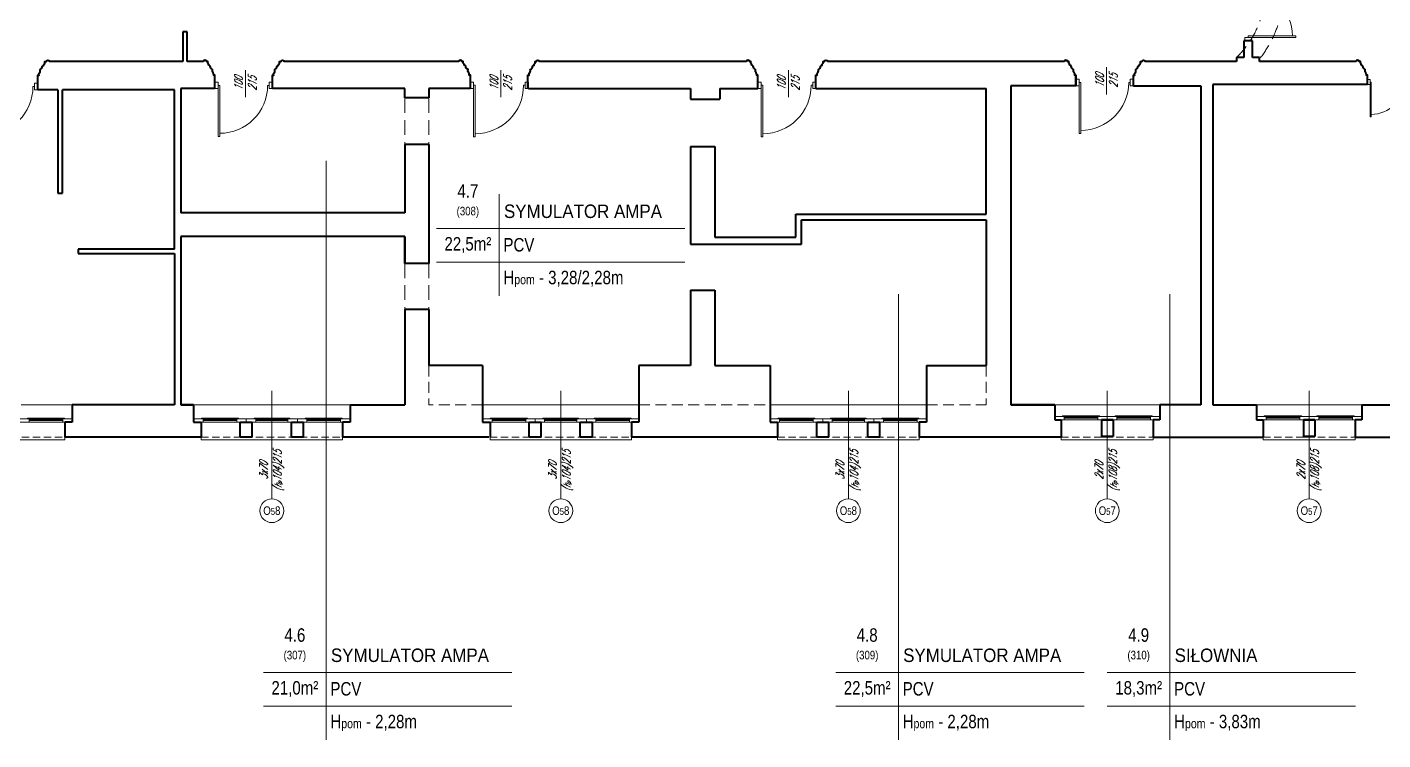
# Model space of a CAD drawing. Header units: millimetres. Extents: x -18485 to 40303, y -22087 to 35064.
# Drawn here: x 10589 to 12946, y -11297 to -10058 of the extents above; entities that cross this region are included whole.
import ezdxf

# ---------------------------------------------------------------- set-up
doc = ezdxf.new("R2010")
doc.units = ezdxf.units.MM
doc.linetypes.add('DASHED', pattern=[19.05, 12.7, -6.35])
doc.linetypes.add('DASHED2', pattern=[9.525, 6.35, -3.175])
doc.layers.get('0').update_dxf_attribs({"lineweight": 25})
for name, color, linetype, lineweight in [('03-01_okna', 5, 'Continuous', 15), ('03_drzwi', 1, 'Continuous', 0), ('04-1_widok', 251, 'Continuous', 5), ('04-2_nad', 251, 'DASHED', 5), ('05-03_opis', 10, 'Continuous', 5), ('31 piętro III - ściany', 2, 'Continuous', 35)]:
    doc.layers.add(name, color=color, linetype=linetype, lineweight=lineweight)
doc.styles.add('ariel', font='arial.ttf', dxfattribs={"width": 0.8})
doc.styles.add('ariel_wym', font='simplex.shx', dxfattribs={"width": 0.65, "oblique": 25})

# ---------------------------------------------------------------- blocks, each defined once
blk = doc.blocks.new('*U1449')
blk.add_line((0, 0.375), (0, 0.4))
at = {"ltscale": 0.8}
blk.add_lwpolyline([(-0.05, 0.4), (-0.05, 0.45), (0.05, 0.45), (0.05, 0.4)], close=True, dxfattribs=at)
blk.add_lwpolyline([(0, -0.4), (0, -0.375), (-0.8, -0.375), (-0.8, -0.4), (-0.05, -0.4), (0.05, -0.4), (0.05, -0.45), (-0.05, -0.45), (-0.05, -0.4)])
blk.add_arc((0, -0.375), 0.75, 90, 180)
blk = doc.blocks.new('*U1451')
for p, q in [((0, -0.025), (0, 0.025)), ((0, -0.675), (0, -0.7))]:
    blk.add_line(p, q)
for points in [[(0, 0.7), (0, 0.675), (0.7, 0.675), (0.7, 0.7), (0.05, 0.7), (-0.05, 0.7), (-0.05, 0.75), (0.05, 0.75), (0.05, 0.7)], [(0, -0.7), (0, -0.675), (0.7, -0.675), (0.7, -0.7), (0.05, -0.7), (-0.05, -0.7), (-0.05, -0.75), (0.05, -0.75), (0.05, -0.7)]]:
    blk.add_lwpolyline(points)
for centre, start, end in [((0, 0.675), 270, 0), ((0, -0.675), 0, 90)]:
    blk.add_arc(centre, 0.65, start, end)
blk = doc.blocks.new('*U1452')
for p, q in [((0, -0.025), (0, 0.025)), ((0, -0.675), (0, -0.7))]:
    blk.add_line(p, q)
for points in [[(0, 0.7), (0, 0.675), (-0.7, 0.675), (-0.7, 0.7), (-0.05, 0.7), (0.05, 0.7), (0.05, 0.75), (-0.05, 0.75), (-0.05, 0.7)], [(0, -0.7), (0, -0.675), (-0.7, -0.675), (-0.7, -0.7), (-0.05, -0.7), (0.05, -0.7), (0.05, -0.75), (-0.05, -0.75), (-0.05, -0.7)]]:
    blk.add_lwpolyline(points)
for centre, start, end in [((0, 0.675), 180, 270), ((0, -0.675), 90, 180)]:
    blk.add_arc(centre, 0.65, start, end)

msp = doc.modelspace()

# ---------------------------------------------------------------- linework, layer by layer
at = {"layer": '03-01_okna', "linetype": 'Continuous', "lineweight": 0}
for p, q in [((10651.1, -10741.7), (10592.6, -10741.7)), ((10592.6, -10744.7), (10651.1, -10744.7)), ((10593.6, -10737.7), (10593.6, -10741.7)), ((10650.1, -10739.7), (10593.6, -10739.7)), ((10650.1, -10740.2), (10593.6, -10740.2)), ((10650.1, -10737.7), (10650.1, -10741.7)), ((10895.1, -10741.7), (10953.6, -10741.7)), ((10953.6, -10744.7), (10895.1, -10744.7)), ((10896.1, -10737.7), (10896.1, -10741.7)), ((10896.1, -10739.7), (10952.6, -10739.7)), ((10896.1, -10740.2), (10952.6, -10740.2)), ((10952.6, -10737.7), (10952.6, -10741.7)), ((11042.6, -10741.7), (10986.6, -10741.7)), ((10986.6, -10744.7), (11042.6, -10744.7)), ((10987.6, -10737.7), (10987.6, -10741.7)), ((11041.6, -10739.7), (10987.6, -10739.7)), ((11041.6, -10740.2), (10987.6, -10740.2)), ((11041.6, -10737.7), (11041.6, -10741.7)), ((11134.1, -10741.7), (11075.6, -10741.7)), ((11075.6, -10744.7), (11134.1, -10744.7)), ((11076.6, -10737.7), (11076.6, -10741.7)), ((11133.1, -10739.7), (11076.6, -10739.7)), ((11133.1, -10740.2), (11076.6, -10740.2)), ((11133.1, -10737.7), (11133.1, -10741.7)), ((11397.4, -10741.7), (11455.9, -10741.7)), ((11455.9, -10744.7), (11397.4, -10744.7)), ((11398.4, -10737.7), (11398.4, -10741.7)), ((11398.4, -10739.7), (11454.9, -10739.7)), ((11398.4, -10740.2), (11454.9, -10740.2)), ((11454.9, -10737.7), (11454.9, -10741.7)), ((11544.9, -10741.7), (11488.9, -10741.7)), ((11488.9, -10744.7), (11544.9, -10744.7)), ((11489.9, -10737.7), (11489.9, -10741.7)), ((11543.9, -10739.7), (11489.9, -10739.7)), ((11543.9, -10740.2), (11489.9, -10740.2)), ((11543.9, -10737.7), (11543.9, -10741.7)), ((11636.4, -10741.7), (11577.9, -10741.7)), ((11577.9, -10744.7), (11636.4, -10744.7)), ((11578.9, -10737.7), (11578.9, -10741.7)), ((11635.4, -10739.7), (11578.9, -10739.7)), ((11635.4, -10740.2), (11578.9, -10740.2)), ((11635.4, -10737.7), (11635.4, -10741.7)), ((11897.4, -10741.7), (11955.9, -10741.7)), ((11955.9, -10744.7), (11897.4, -10744.7)), ((11898.4, -10737.7), (11898.4, -10741.7)), ((11898.4, -10739.7), (11954.9, -10739.7)), ((11898.4, -10740.2), (11954.9, -10740.2)), ((11954.9, -10737.7), (11954.9, -10741.7)), ((12044.9, -10741.7), (11988.9, -10741.7)), ((11988.9, -10744.7), (12044.9, -10744.7)), ((11989.9, -10737.7), (11989.9, -10741.7)), ((12043.9, -10739.7), (11989.9, -10739.7)), ((12043.9, -10740.2), (11989.9, -10740.2)), ((12043.9, -10737.7), (12043.9, -10741.7)), ((12136.4, -10741.7), (12077.9, -10741.7)), ((12077.9, -10744.7), (12136.4, -10744.7)), ((12078.9, -10737.7), (12078.9, -10741.7)), ((12135.4, -10739.7), (12078.9, -10739.7)), ((12135.4, -10740.2), (12078.9, -10740.2)), ((12135.4, -10737.7), (12135.4, -10741.7)), ((12392.1, -10737.7), (12450.6, -10737.7)), ((12450.6, -10740.7), (12392.1, -10740.7)), ((12393.1, -10733.7), (12393.1, -10737.7)), ((12393.1, -10735.7), (12449.6, -10735.7)), ((12393.1, -10736.2), (12449.6, -10736.2)), ((12449.6, -10733.7), (12449.6, -10737.7)), ((12542.1, -10737.7), (12483.6, -10737.7)), ((12483.6, -10740.7), (12542.1, -10740.7)), ((12484.6, -10733.7), (12484.6, -10737.7)), ((12541.1, -10735.7), (12484.6, -10735.7)), ((12541.1, -10736.2), (12484.6, -10736.2)), ((12541.1, -10733.7), (12541.1, -10737.7)), ((12743.1, -10737.7), (12801.6, -10737.7)), ((12801.6, -10740.7), (12743.1, -10740.7)), ((12744.1, -10733.7), (12744.1, -10737.7)), ((12744.1, -10735.7), (12800.6, -10735.7)), ((12744.1, -10736.2), (12800.6, -10736.2)), ((12800.6, -10733.7), (12800.6, -10737.7)), ((12893.1, -10737.7), (12834.6, -10737.7)), ((12834.6, -10740.7), (12893.1, -10740.7)), ((12835.6, -10733.7), (12835.6, -10737.7)), ((12892.1, -10735.7), (12835.6, -10735.7)), ((12892.1, -10736.2), (12835.6, -10736.2)), ((12892.1, -10733.7), (12892.1, -10737.7)), ((10654.6, -10770.7), (10654.6, -10775.7)), ((10891.6, -10770.7), (10891.6, -10775.7)), ((11137.6, -10770.7), (11137.6, -10775.7)), ((11393.9, -10770.7), (11393.9, -10775.7)), ((11639.9, -10770.7), (11639.9, -10775.7)), ((11893.9, -10770.7), (11893.9, -10775.7)), ((12139.9, -10770.7), (12139.9, -10775.7)), ((12387.1, -10770.7), (12387.1, -10775.7)), ((12547.1, -10770.7), (12547.1, -10775.7)), ((12738.1, -10770.7), (12738.1, -10775.7)), ((12898.1, -10770.7), (12898.1, -10775.7)), ((10408.6, -10775.7), (10654.6, -10775.7)), ((10891.6, -10775.7), (11137.6, -10775.7)), ((11393.9, -10775.7), (11639.9, -10775.7)), ((11893.9, -10775.7), (12139.9, -10775.7)), ((12387.1, -10775.7), (12547.1, -10775.7)), ((12738.1, -10775.7), (12898.1, -10775.7))]:
    msp.add_line(p, q, dxfattribs=at)
at = {"layer": '03-01_okna', "linetype": 'DASHED'}
for p, q in [((10408.6, -10770.7), (10654.6, -10770.7)), ((10891.6, -10770.7), (11137.6, -10770.7)), ((11393.9, -10770.7), (11639.9, -10770.7)), ((11893.9, -10770.7), (12139.9, -10770.7)), ((12387.1, -10770.7), (12547.1, -10770.7)), ((12738.1, -10770.7), (12898.1, -10770.7))]:
    msp.add_line(p, q, dxfattribs=at)
at = {"layer": '03-01_okna', "linetype": 'Continuous', "lineweight": 0}
for points in [[(10576.1, -10738.7), (10592.6, -10738.7), (10592.6, -10744.7), (10576.1, -10744.7)], [(10651.1, -10738.7), (10667.6, -10738.7), (10667.6, -10744.7), (10651.1, -10744.7)], [(10895.1, -10738.7), (10878.6, -10738.7), (10878.6, -10744.7), (10895.1, -10744.7)], [(10970.1, -10738.7), (10953.6, -10738.7), (10953.6, -10744.7), (10970.1, -10744.7)], [(10970.1, -10738.7), (10986.6, -10738.7), (10986.6, -10744.7), (10970.1, -10744.7)], [(11042.6, -10738.7), (11059.1, -10738.7), (11059.1, -10744.7), (11042.6, -10744.7)], [(11059.1, -10738.7), (11075.6, -10738.7), (11075.6, -10744.7), (11059.1, -10744.7)], [(11134.1, -10738.7), (11150.6, -10738.7), (11150.6, -10744.7), (11134.1, -10744.7)], [(11397.4, -10738.7), (11380.9, -10738.7), (11380.9, -10744.7), (11397.4, -10744.7)], [(11472.4, -10738.7), (11455.9, -10738.7), (11455.9, -10744.7), (11472.4, -10744.7)], [(11472.4, -10738.7), (11488.9, -10738.7), (11488.9, -10744.7), (11472.4, -10744.7)], [(11544.9, -10738.7), (11561.4, -10738.7), (11561.4, -10744.7), (11544.9, -10744.7)], [(11561.4, -10738.7), (11577.9, -10738.7), (11577.9, -10744.7), (11561.4, -10744.7)], [(11636.4, -10738.7), (11652.9, -10738.7), (11652.9, -10744.7), (11636.4, -10744.7)], [(11897.4, -10738.7), (11880.9, -10738.7), (11880.9, -10744.7), (11897.4, -10744.7)], [(11972.4, -10738.7), (11955.9, -10738.7), (11955.9, -10744.7), (11972.4, -10744.7)], [(11972.4, -10738.7), (11988.9, -10738.7), (11988.9, -10744.7), (11972.4, -10744.7)], [(12044.9, -10738.7), (12061.4, -10738.7), (12061.4, -10744.7), (12044.9, -10744.7)], [(12061.4, -10738.7), (12077.9, -10738.7), (12077.9, -10744.7), (12061.4, -10744.7)], [(12136.4, -10738.7), (12152.9, -10738.7), (12152.9, -10744.7), (12136.4, -10744.7)], [(12392.1, -10734.7), (12375.6, -10734.7), (12375.6, -10740.7), (12392.1, -10740.7)], [(12467.1, -10734.7), (12450.6, -10734.7), (12450.6, -10740.7), (12467.1, -10740.7)], [(12467.1, -10734.7), (12483.6, -10734.7), (12483.6, -10740.7), (12467.1, -10740.7)], [(12542.1, -10734.7), (12558.6, -10734.7), (12558.6, -10740.7), (12542.1, -10740.7)], [(12743.1, -10734.7), (12726.6, -10734.7), (12726.6, -10740.7), (12743.1, -10740.7)], [(12818.1, -10734.7), (12801.6, -10734.7), (12801.6, -10740.7), (12818.1, -10740.7)], [(12818.1, -10734.7), (12834.6, -10734.7), (12834.6, -10740.7), (12818.1, -10740.7)], [(12893.1, -10734.7), (12909.6, -10734.7), (12909.6, -10740.7), (12893.1, -10740.7)]]:
    msp.add_lwpolyline(points, close=True, dxfattribs=at)
for points in [[(10654.1, -10738.7), (10654.1, -10737.7), (10589.6, -10737.7), (10589.6, -10738.7)], [(10892.1, -10738.7), (10892.1, -10737.7), (10956.6, -10737.7), (10956.6, -10738.7)], [(11045.6, -10738.7), (11045.6, -10737.7), (10983.6, -10737.7), (10983.6, -10738.7)], [(11137.1, -10738.7), (11137.1, -10737.7), (11072.6, -10737.7), (11072.6, -10738.7)], [(11394.4, -10738.7), (11394.4, -10737.7), (11458.9, -10737.7), (11458.9, -10738.7)], [(11547.9, -10738.7), (11547.9, -10737.7), (11485.9, -10737.7), (11485.9, -10738.7)], [(11639.4, -10738.7), (11639.4, -10737.7), (11574.9, -10737.7), (11574.9, -10738.7)], [(11894.4, -10738.7), (11894.4, -10737.7), (11958.9, -10737.7), (11958.9, -10738.7)], [(12047.9, -10738.7), (12047.9, -10737.7), (11985.9, -10737.7), (11985.9, -10738.7)], [(12139.4, -10738.7), (12139.4, -10737.7), (12074.9, -10737.7), (12074.9, -10738.7)], [(12389.1, -10734.7), (12389.1, -10733.7), (12453.6, -10733.7), (12453.6, -10734.7)], [(12545.1, -10734.7), (12545.1, -10733.7), (12480.6, -10733.7), (12480.6, -10734.7)], [(12740.1, -10734.7), (12740.1, -10733.7), (12804.6, -10733.7), (12804.6, -10734.7)], [(12896.1, -10734.7), (12896.1, -10733.7), (12831.6, -10733.7), (12831.6, -10734.7)]]:
    msp.add_lwpolyline(points, dxfattribs=at)
at = {"layer": '04-1_widok'}
for p, q in [((10667.6, -10714.7), (10578.6, -10714.7)), ((11150.6, -10714.7), (10878.6, -10714.7)), ((11652.9, -10714.7), (11382.4, -10714.7)), ((12152.9, -10714.7), (11882.4, -10714.7)), ((12558.6, -10714.7), (12375.6, -10714.7)), ((12909.6, -10714.7), (12726.6, -10714.7))]:
    msp.add_line(p, q, dxfattribs=at)
at = {"layer": '04-2_nad', "ltscale": 2}
for p, q in [((11245.6, -10181.7), (11245.6, -10261.7)), ((11287.6, -10181.7), (11287.6, -10261.7)), ((11245.6, -10468.7), (11245.6, -10548.7)), ((11287.6, -10468.7), (11287.6, -10548.7))]:
    msp.add_line(p, q, dxfattribs=at)
for centre, radius, start, end in [((12578.5, -9993.2), 163.1, 313.8974, 46.1026), ((12580.9, -9993.2), 192.7, 322.4206, 37.5794)]:
    msp.add_arc(centre, radius, start, end, dxfattribs=at)
at = {"layer": '05-03_opis', "lineweight": 0}
for p, q in [((10968.6, -10132.6), (10968.6, -10179.8)), ((11412.6, -10132.6), (11412.6, -10179.8)), ((11912.6, -10132.6), (11912.6, -10179.8)), ((12465.6, -10127.6), (12465.6, -10174.8)), ((11014.6, -10690), (11014.6, -10878.1)), ((11516.9, -10690), (11516.9, -10878.1)), ((12016.9, -10690), (12016.9, -10878.1)), ((12467.1, -10690), (12467.1, -10878.1)), ((12818.1, -10690), (12818.1, -10878.1))]:
    msp.add_line(p, q, dxfattribs=at)
at = {"layer": '05-03_opis'}
for p, q in [((11109.1, -10290.6), (11109.1, -11297.3)), ((11409.9, -10348.4), (11409.9, -10525.2)), ((11301, -10407.9), (11732.7, -10407.9)), ((11301, -10466.3), (11732.7, -10466.3)), ((12104, -10522), (12104, -11297.3)), ((12576, -10522), (12576, -11297.3)), ((11000.2, -11180), (11431.9, -11180)), ((11995.1, -11180), (12426.8, -11180)), ((12467.1, -11180), (12898.8, -11180)), ((11000.2, -11238.4), (11431.9, -11238.4)), ((11995.1, -11238.4), (12426.8, -11238.4)), ((12467.1, -11238.4), (12898.8, -11238.4))]:
    msp.add_line(p, q, dxfattribs=at)
at = {"layer": '05-03_opis', "linetype": 'DASHED2', "ltscale": 3}
for p, q in [((11287.6, -10646.2), (11287.6, -10714.7)), ((12256.6, -10646.2), (12256.6, -10714.7)), ((11380.9, -10714.7), (11287.6, -10714.7)), ((11652.9, -10714.7), (11880.9, -10714.7)), ((12152.9, -10714.7), (12256.6, -10714.7))]:
    msp.add_line(p, q, dxfattribs=at)
at = {"layer": '05-03_opis', "lineweight": 0}
for centre in [(11014.6, -10898.7), (11516.9, -10898.7), (12016.9, -10898.7), (12467.1, -10898.7), (12818.1, -10898.7)]:
    msp.add_circle(centre, 20.7, dxfattribs=at)
at = {"layer": '31 piętro III - ściany'}
for p, q in [((10859.6, -10066.2), (10859.6, -10117.7)), ((10867.6, -10066.2), (10859.6, -10066.2)), ((10867.6, -10117.7), (10867.6, -10066.2)), ((12719.6, -10081.7), (12704.6, -10081.7)), ((12704.6, -10081.7), (12704.6, -10110.7)), ((12719.6, -10110.7), (12719.6, -10081.7)), ((12704.6, -10110.7), (12691.6, -10110.7)), ((12691.6, -10110.7), (12691.6, -10117.7)), ((12731.6, -10110.7), (12719.6, -10110.7)), ((12731.6, -10117.7), (12731.6, -10110.7)), ((10859.6, -10117.7), (10627.6, -10117.7)), ((10895.6, -10117.7), (10867.6, -10117.7)), ((11339.8, -10117.7), (11035.6, -10117.7)), ((11839.6, -10117.7), (11479.8, -10117.7)), ((12392.6, -10117.7), (11980.6, -10117.7)), ((12400.2, -10117.7), (12397.8, -10117.7)), ((12691.6, -10117.7), (12532.5, -10117.7)), ((12899.6, -10117.7), (12731.6, -10117.7)), ((12412.6, -10141.5), (12412.6, -10159.7)), ((12650.6, -10157.7), (12650.6, -10714.7)), ((12919.6, -10157.7), (12650.6, -10157.7)), ((10642.6, -10166.7), (10607.6, -10166.7)), ((10642.6, -10166.7), (10642.6, -10346.7)), ((10845.6, -10166.7), (10650.6, -10166.7)), ((10845.6, -10166.7), (10650.6, -10166.7)), ((10650.6, -10346.7), (10650.6, -10166.7)), ((10845.6, -10443.7), (10845.6, -10166.7)), ((10915.6, -10164.7), (10856.6, -10164.7)), ((10856.6, -10164.7), (10856.6, -10380.7)), ((11245.6, -10164.7), (11015.6, -10164.7)), ((11245.6, -10180.7), (11245.6, -10164.7)), ((11287.6, -10180.7), (11245.6, -10180.7)), ((11287.6, -10164.7), (11287.6, -10180.7)), ((11359.6, -10164.7), (11287.6, -10164.7)), ((11287.6, -10164.7), (11287.6, -10180.7)), ((11460.6, -10164.7), (11742.6, -10164.7)), ((11742.6, -10164.7), (11742.6, -10183.2)), ((11742.6, -10164.7), (11742.6, -10183.2)), ((11793.6, -10164.7), (11793.6, -10183.2)), ((11793.6, -10164.7), (11859.6, -10164.7)), ((11960.6, -10164.7), (12256.6, -10164.7)), ((12256.6, -10383.2), (12256.6, -10164.7)), ((12412.6, -10159.7), (12299.6, -10159.7)), ((12299.6, -10159.7), (12299.6, -10714.7)), ((12512.6, -10159.7), (12629.6, -10159.7)), ((12629.6, -10159.7), (12629.6, -10714.7)), ((11742.6, -10183.2), (11793.6, -10183.2)), ((11287.6, -10261.7), (11245.6, -10261.7)), ((11245.6, -10261.7), (11245.6, -10380.7)), ((11287.6, -10261.7), (11287.6, -10468.7)), ((11742.6, -10265.2), (11742.6, -10435.2)), ((11742.6, -10265.2), (11784.6, -10265.2)), ((11742.6, -10265.2), (11784.6, -10265.2)), ((11784.6, -10265.2), (11784.6, -10423.2)), ((10642.6, -10346.7), (10650.6, -10346.7)), ((11245.6, -10380.7), (10856.6, -10380.7)), ((11925.6, -10423.2), (11925.6, -10383.2)), ((11925.6, -10383.2), (12256.6, -10383.2)), ((11935.6, -10435.2), (11935.6, -10393.2)), ((11935.6, -10435.2), (11935.6, -10393.2)), ((11935.6, -10393.2), (12256.6, -10393.2)), ((12256.6, -10393.2), (12256.6, -10646.2)), ((11245.6, -10421.7), (10856.6, -10421.7)), ((10856.6, -10421.7), (10856.6, -10714.7)), ((11245.6, -10421.7), (11245.6, -10468.7)), ((11245.6, -10468.7), (11245.6, -10421.7)), ((11742.6, -10435.2), (11935.6, -10435.2)), ((11784.6, -10423.2), (11925.6, -10423.2)), ((10845.6, -10443.7), (10677.6, -10443.7)), ((10677.6, -10443.7), (10677.6, -10451.7)), ((10677.6, -10451.7), (10845.6, -10451.7)), ((10845.6, -10451.7), (10845.6, -10714.7)), ((11287.6, -10468.7), (11245.6, -10468.7)), ((11742.6, -10515.2), (11784.6, -10515.2)), ((11742.6, -10515.2), (11742.6, -10646.2)), ((11784.6, -10515.2), (11784.6, -10646.2)), ((11287.6, -10548.7), (11245.6, -10548.7)), ((11245.6, -10548.7), (11245.6, -10714.7)), ((11287.6, -10548.7), (11287.6, -10646.2)), ((11380.9, -10646.2), (11287.6, -10646.2)), ((11380.9, -10646.2), (11380.9, -10744.7)), ((11742.6, -10646.2), (11652.9, -10646.2)), ((11652.9, -10646.2), (11652.9, -10744.7)), ((11784.6, -10646.2), (11880.9, -10646.2)), ((11880.9, -10646.2), (11880.9, -10744.7)), ((12152.9, -10646.2), (12152.9, -10744.7)), ((12152.9, -10646.2), (12256.6, -10646.2)), ((10667.6, -10714.7), (10667.6, -10744.7)), ((10845.6, -10714.7), (10667.6, -10714.7)), ((10878.6, -10714.7), (10856.6, -10714.7)), ((10856.6, -10714.7), (10878.6, -10714.7)), ((10878.6, -10714.7), (10878.6, -10744.7)), ((11150.6, -10714.7), (11150.6, -10744.7)), ((11150.6, -10714.7), (11245.6, -10714.7)), ((12375.6, -10714.7), (12299.6, -10714.7)), ((12299.6, -10714.7), (12375.6, -10714.7)), ((12375.6, -10714.7), (12375.6, -10740.7)), ((12629.6, -10714.7), (12558.6, -10714.7)), ((12558.6, -10714.7), (12558.6, -10740.7)), ((12650.6, -10714.7), (12726.6, -10714.7)), ((12726.6, -10714.7), (12726.6, -10740.7)), ((12909.6, -10714.7), (13060.6, -10714.7)), ((12909.6, -10714.7), (12909.6, -10740.7)), ((10667.6, -10744.7), (10654.6, -10744.7)), ((10654.6, -10744.7), (10654.6, -10770.7)), ((10878.6, -10744.7), (10891.6, -10744.7)), ((10891.6, -10744.7), (10891.6, -10770.7)), ((10959.6, -10770.7), (10959.6, -10744.7)), ((10959.6, -10744.7), (10980.6, -10744.7)), ((10980.6, -10770.7), (10980.6, -10744.7)), ((11048.6, -10770.7), (11048.6, -10744.7)), ((11048.6, -10744.7), (11069.6, -10744.7)), ((11069.6, -10770.7), (11069.6, -10744.7)), ((11150.6, -10744.7), (11137.6, -10744.7)), ((11137.6, -10744.7), (11137.6, -10770.7)), ((11380.9, -10744.7), (11393.9, -10744.7)), ((11393.9, -10744.7), (11393.9, -10770.7)), ((11461.9, -10770.7), (11461.9, -10744.7)), ((11461.9, -10744.7), (11482.9, -10744.7)), ((11482.9, -10770.7), (11482.9, -10744.7)), ((11550.9, -10770.7), (11550.9, -10744.7)), ((11550.9, -10744.7), (11571.9, -10744.7)), ((11571.9, -10770.7), (11571.9, -10744.7)), ((11652.9, -10744.7), (11639.9, -10744.7)), ((11639.9, -10744.7), (11639.9, -10770.7)), ((11880.9, -10744.7), (11893.9, -10744.7)), ((11893.9, -10744.7), (11893.9, -10770.7)), ((11961.9, -10770.7), (11961.9, -10744.7)), ((11961.9, -10744.7), (11982.9, -10744.7)), ((11982.9, -10770.7), (11982.9, -10744.7)), ((12050.9, -10770.7), (12050.9, -10744.7)), ((12050.9, -10744.7), (12071.9, -10744.7)), ((12071.9, -10770.7), (12071.9, -10744.7)), ((12152.9, -10744.7), (12139.9, -10744.7)), ((12139.9, -10744.7), (12139.9, -10770.7)), ((12375.6, -10740.7), (12387.1, -10740.7)), ((12387.1, -10740.7), (12387.1, -10770.7)), ((12457.1, -10740.7), (12457.1, -10769.7)), ((12457.1, -10740.7), (12477.1, -10740.7)), ((12457.1, -10740.7), (12457.1, -10769.7)), ((12477.1, -10740.7), (12457.1, -10740.7)), ((12477.1, -10740.7), (12477.1, -10769.7)), ((12477.1, -10740.7), (12477.1, -10769.7)), ((12558.6, -10740.7), (12547.1, -10740.7)), ((12547.1, -10740.7), (12547.1, -10770.7)), ((12726.6, -10740.7), (12738.1, -10740.7)), ((12738.1, -10740.7), (12738.1, -10770.7)), ((12808.1, -10740.7), (12808.1, -10769.7)), ((12808.1, -10740.7), (12828.1, -10740.7)), ((12808.1, -10740.7), (12808.1, -10769.7)), ((12828.1, -10740.7), (12808.1, -10740.7)), ((12828.1, -10740.7), (12828.1, -10769.7)), ((12828.1, -10740.7), (12828.1, -10769.7)), ((12909.6, -10740.7), (12898.1, -10740.7)), ((12898.1, -10740.7), (12898.1, -10770.7)), ((10891.6, -10770.7), (10654.6, -10770.7)), ((10980.6, -10770.7), (10959.6, -10770.7)), ((11069.6, -10770.7), (11048.6, -10770.7)), ((11391.9, -10770.7), (11137.6, -10770.7)), ((11482.9, -10770.7), (11461.9, -10770.7)), ((11571.9, -10770.7), (11550.9, -10770.7)), ((11893.9, -10770.7), (11639.9, -10770.7)), ((11982.9, -10770.7), (11961.9, -10770.7)), ((12071.9, -10770.7), (12050.9, -10770.7)), ((12387.1, -10770.7), (12139.9, -10770.7)), ((12477.1, -10769.7), (12457.1, -10769.7)), ((12457.1, -10769.7), (12477.1, -10769.7)), ((12547.1, -10770.7), (12738.1, -10770.7)), ((12828.1, -10769.7), (12808.1, -10769.7)), ((12808.1, -10769.7), (12828.1, -10769.7)), ((12898.1, -10770.7), (13072.1, -10770.7))]:
    msp.add_line(p, q, dxfattribs=at)
for points in [[(10607.7, -10166.7), (10607.6, -10141.5), (10610, -10141.5), (10609.7, -10140.2), (10609.6, -10139.3), (10609.8, -10138.5), (10610.6, -10137.3), (10611.6, -10135.8), (10612, -10134), (10611.7, -10131.7), (10613.6, -10130.5), (10614.8, -10129), (10615.3, -10127.3), (10615.8, -10125.9), (10616.2, -10125.3), (10616.9, -10124.7), (10618.2, -10124.1, -0.223712), (10620, -10120.2), (10620, -10117.7), (10622.4, -10117.7, -1), (10627.6, -10117.7)], [(10915.6, -10164.7), (10915.6, -10141.5), (10913.2, -10141.5), (10913.5, -10140.2), (10913.6, -10139.3), (10913.4, -10138.5), (10912.6, -10137.3), (10911.6, -10135.8), (10911.2, -10134), (10911.5, -10131.7), (10909.6, -10130.5), (10908.4, -10129), (10907.9, -10127.3), (10907.4, -10125.9), (10907, -10125.3), (10906.3, -10124.7), (10905, -10124.1, 0.223712), (10903.2, -10120.2), (10903.2, -10117.7), (10900.8, -10117.7, 1), (10895.6, -10117.7)], [(11015.7, -10164.7), (11015.6, -10141.5), (11018, -10141.5), (11017.7, -10140.2), (11017.6, -10139.3), (11017.8, -10138.5), (11018.6, -10137.3), (11019.6, -10135.8), (11020, -10134), (11019.7, -10131.7), (11021.6, -10130.5), (11022.8, -10129), (11023.3, -10127.3), (11023.8, -10125.9), (11024.2, -10125.3), (11024.9, -10124.7), (11026.2, -10124.1, -0.223712), (11028, -10120.2), (11028, -10117.7), (11030.4, -10117.7, -1), (11035.6, -10117.7)], [(11359.8, -10164.7), (11359.8, -10141.5), (11357.4, -10141.5), (11357.7, -10140.2), (11357.8, -10139.3), (11357.6, -10138.5), (11356.8, -10137.3), (11355.8, -10135.8), (11355.4, -10134), (11355.7, -10131.7), (11353.8, -10130.5), (11352.6, -10129), (11352.1, -10127.3), (11351.6, -10125.9), (11351.2, -10125.3), (11350.5, -10124.7), (11349.2, -10124.1, 0.223712), (11347.4, -10120.2), (11347.4, -10117.7), (11345, -10117.7, 1), (11339.8, -10117.7)], [(11459.9, -10164.7), (11459.8, -10141.5), (11462.2, -10141.5), (11461.9, -10140.2), (11461.8, -10139.3), (11462, -10138.5), (11462.8, -10137.3), (11463.8, -10135.8), (11464.2, -10134), (11463.9, -10131.7), (11465.8, -10130.5), (11467, -10129), (11467.5, -10127.3), (11468, -10125.9), (11468.4, -10125.3), (11469.1, -10124.7), (11470.4, -10124.1, -0.223712), (11472.2, -10120.2), (11472.2, -10117.7), (11474.6, -10117.7, -1), (11479.8, -10117.7)], [(11859.6, -10164.7), (11859.6, -10141.5), (11857.2, -10141.5), (11857.5, -10140.2), (11857.6, -10139.3), (11857.4, -10138.5), (11856.6, -10137.3), (11855.6, -10135.8), (11855.2, -10134), (11855.5, -10131.7), (11853.6, -10130.5), (11852.4, -10129), (11851.9, -10127.3), (11851.4, -10125.9), (11851, -10125.3), (11850.3, -10124.7), (11849, -10124.1, 0.223712), (11847.2, -10120.2), (11847.2, -10117.7), (11844.8, -10117.7, 1), (11839.6, -10117.7)], [(11960.6, -10164.7), (11960.6, -10141.5), (11962.9, -10141.5), (11962.6, -10140.2), (11962.6, -10139.3), (11962.8, -10138.5), (11963.6, -10137.3), (11964.6, -10135.8), (11965, -10134), (11964.7, -10131.7), (11966.6, -10130.5), (11967.8, -10129), (11968.3, -10127.3), (11968.7, -10125.9), (11969.2, -10125.3), (11969.9, -10124.7), (11971.1, -10124.1, -0.223712), (11973, -10120.2), (11973, -10117.7), (11975.4, -10117.7, -1), (11980.6, -10117.7)], [(12412.6, -10159.7), (12412.6, -10141.5), (12410.2, -10141.5), (12410.5, -10140.2), (12410.6, -10139.3), (12410.4, -10138.5), (12409.6, -10137.3), (12408.6, -10135.8), (12408.2, -10134), (12408.5, -10131.7), (12406.6, -10130.5), (12405.4, -10129), (12404.9, -10127.3), (12404.4, -10125.9), (12404, -10125.3), (12403.3, -10124.7), (12402, -10124.1, 0.223712), (12400.2, -10120.2), (12400.2, -10117.7), (12397.8, -10117.7, 1), (12392.6, -10117.7)], [(12512.6, -10159.7), (12512.5, -10141.5), (12514.9, -10141.5), (12514.6, -10140.2), (12514.6, -10139.3), (12514.8, -10138.5), (12515.5, -10137.3), (12516.5, -10135.8), (12516.9, -10134), (12516.6, -10131.7), (12518.6, -10130.5), (12519.8, -10129), (12520.3, -10127.3), (12520.7, -10125.9), (12521.2, -10125.3), (12521.9, -10124.7), (12523.1, -10124.1, -0.223712), (12524.9, -10120.2), (12524.9, -10117.7), (12527.4, -10117.7, -1), (12532.5, -10117.7)], [(12919.6, -10157.7), (12919.6, -10141.5), (12917.2, -10141.5), (12917.5, -10140.2), (12917.6, -10139.3), (12917.4, -10138.5), (12916.6, -10137.3), (12915.6, -10135.8), (12915.2, -10134), (12915.5, -10131.7), (12913.6, -10130.5), (12912.4, -10129), (12911.9, -10127.3), (12911.4, -10125.9), (12911, -10125.3), (12910.3, -10124.7), (12909, -10124.1, 0.223712), (12907.2, -10120.2), (12907.2, -10117.7), (12904.8, -10117.7, 1), (12899.6, -10117.7)]]:
    msp.add_lwpolyline(points, format="xyb", dxfattribs=at)

# ---------------------------------------------------------------- block references
at = {"layer": '03_drzwi', "xscale": -117.9999999999854, "yscale": 117.9999999999854, "zscale": 117.9999999999858}
msp.add_blockref('*U1452', (12712.1, -9993.2), dxfattribs=at)
at = {"layer": '03_drzwi'}
for name, p, xscale, yscale, zscale, rotation in [('*U1449', (10557.6, -10161.1), -111.1111111110804, 111.1111111110804, 111.1111111110807, 270), ('*U1449', (10965.6, -10159.1), -111.1111111110804, 111.1111111110804, 111.1111111110807, 270), ('*U1449', (11410.1, -10159), -112.2703570108151, 112.2703570108151, 112.2703570108146, 270), ('*U1449', (11910.1, -10159), -112.2703570108151, 112.2703570108151, 112.2703570108146, 270), ('*U1449', (12462.6, -10154.1), -111.1111111110804, 111.1111111110804, 111.1111111110802, 270), ('*U1451', (12984.6, -10153.3), -86.66212127049585, 86.66212127049585, 86.66212127049529, 90)]:
    msp.add_blockref(name, p, dxfattribs=dict(at, xscale=xscale, yscale=yscale, zscale=zscale, rotation=rotation))

# ---------------------------------------------------------------- texts
at = {"layer": '05-03_opis', "lineweight": 0, "char_height": 14.4, "attachment_point": 5, "rotation": 90, "style": 'ariel_wym'}
for s, insert, width in [('100\\P215', (12465.6, -10151), 68.936), ('100\\P215', (10968.6, -10156), 68.936), ('100\\P215', (11412.6, -10156), 68.936), ('100\\P215', (11912.6, -10156), 68.936), ('3x70\\P({\\H0.8333x;h\\H0.6x;p}104)215', (11014.6, -10829.2), 62.661), ('3x70\\P({\\H0.8333x;h\\H0.6x;p}104)215', (11516.9, -10829.2), 62.661), ('3x70\\P({\\H0.8333x;h\\H0.6x;p}104)215', (12016.9, -10829.2), 62.661), ('2x70\\P({\\H0.8333x;h\\H0.6x;p}108)215', (12467.1, -10829.2), 62.661), ('2x70\\P({\\H0.8333x;h\\H0.6x;p}108)215', (12818.1, -10829.2), 62.661)]:
    msp.add_mtext(s, dxfattribs=dict(at, insert=insert, width=width))
at = {"layer": '05-03_opis', "style": 'ariel'}
for s, insert, char_height, width, attachment_point in [('4.7\\P{\\H0.6404x;(308)}', (11355.4, -10360.4), 23.423, 108.913, 5), ('{\\W0.9; SYMULATOR AMPA}', (11409.9, -10378.2), 23.423, 356.638, 4), ('22,5m²', (11355.4, -10436.8), 23.42, 108.913, 5), (' PCV', (11409.9, -10436.5), 23.42, 322.789, 4), (' H{\\H0.7x;pom} - 3,28/2,28m', (11409.9, -10495.7), 23.423, 322.789, 4), ('4.6\\P{\\H0.6404x;(307)}', (11054.6, -11132.5), 23.423, 108.913, 5), ('4.8\\P{\\H0.6404x;(309)}', (12049.6, -11132.5), 23.423, 108.913, 5), ('4.9\\P{\\H0.6404x;(310)}', (12521.6, -11132.5), 23.423, 108.913, 5), ('{\\W0.9; SYMULATOR AMPA}', (11109.1, -11150.3), 23.423, 356.638, 4), ('{\\W0.9; SYMULATOR AMPA}', (12104, -11150.3), 23.423, 356.638, 4), ('{\\W0.9; SIŁOWNIA}', (12576, -11150.3), 23.423, 356.638, 4), ('21,0m²', (11054.6, -11208.9), 23.42, 108.913, 5), ('22,5m²', (12049.6, -11208.9), 23.42, 108.913, 5), ('18,3m²', (12521.6, -11208.9), 23.42, 108.913, 5), (' PCV', (11109.1, -11208.6), 23.42, 322.789, 4), (' PCV', (12104, -11208.6), 23.42, 322.789, 4), (' PCV', (12576, -11208.6), 23.42, 322.789, 4), (' H{\\H0.7x;pom} - 2,28m', (11109.1, -11267.8), 23.423, 322.789, 4), (' H{\\H0.7x;pom} - 2,28m', (12104, -11267.8), 23.423, 322.789, 4), (' H{\\H0.7x;pom} - 3,83m', (12576, -11267.8), 23.423, 322.789, 4)]:
    msp.add_mtext(s, dxfattribs=dict(at, insert=insert, char_height=char_height, width=width, attachment_point=attachment_point))
at = {"layer": '05-03_opis', "lineweight": 0, "char_height": 15, "width": 75.194, "attachment_point": 5, "style": 'ariel'}
for s, insert in [('O{\\H0.8x;5}8', (11014.6, -10898.7)), ('O{\\H0.8x;5}8', (11516.9, -10898.7)), ('O{\\H0.8x;5}8', (12016.9, -10898.7)), ('O{\\H0.8x;5}7', (12467.1, -10898.7)), ('O{\\H0.8x;5}7', (12818.1, -10898.7))]:
    msp.add_mtext(s, dxfattribs=dict(at, insert=insert))

doc.saveas('drawing.dxf')
